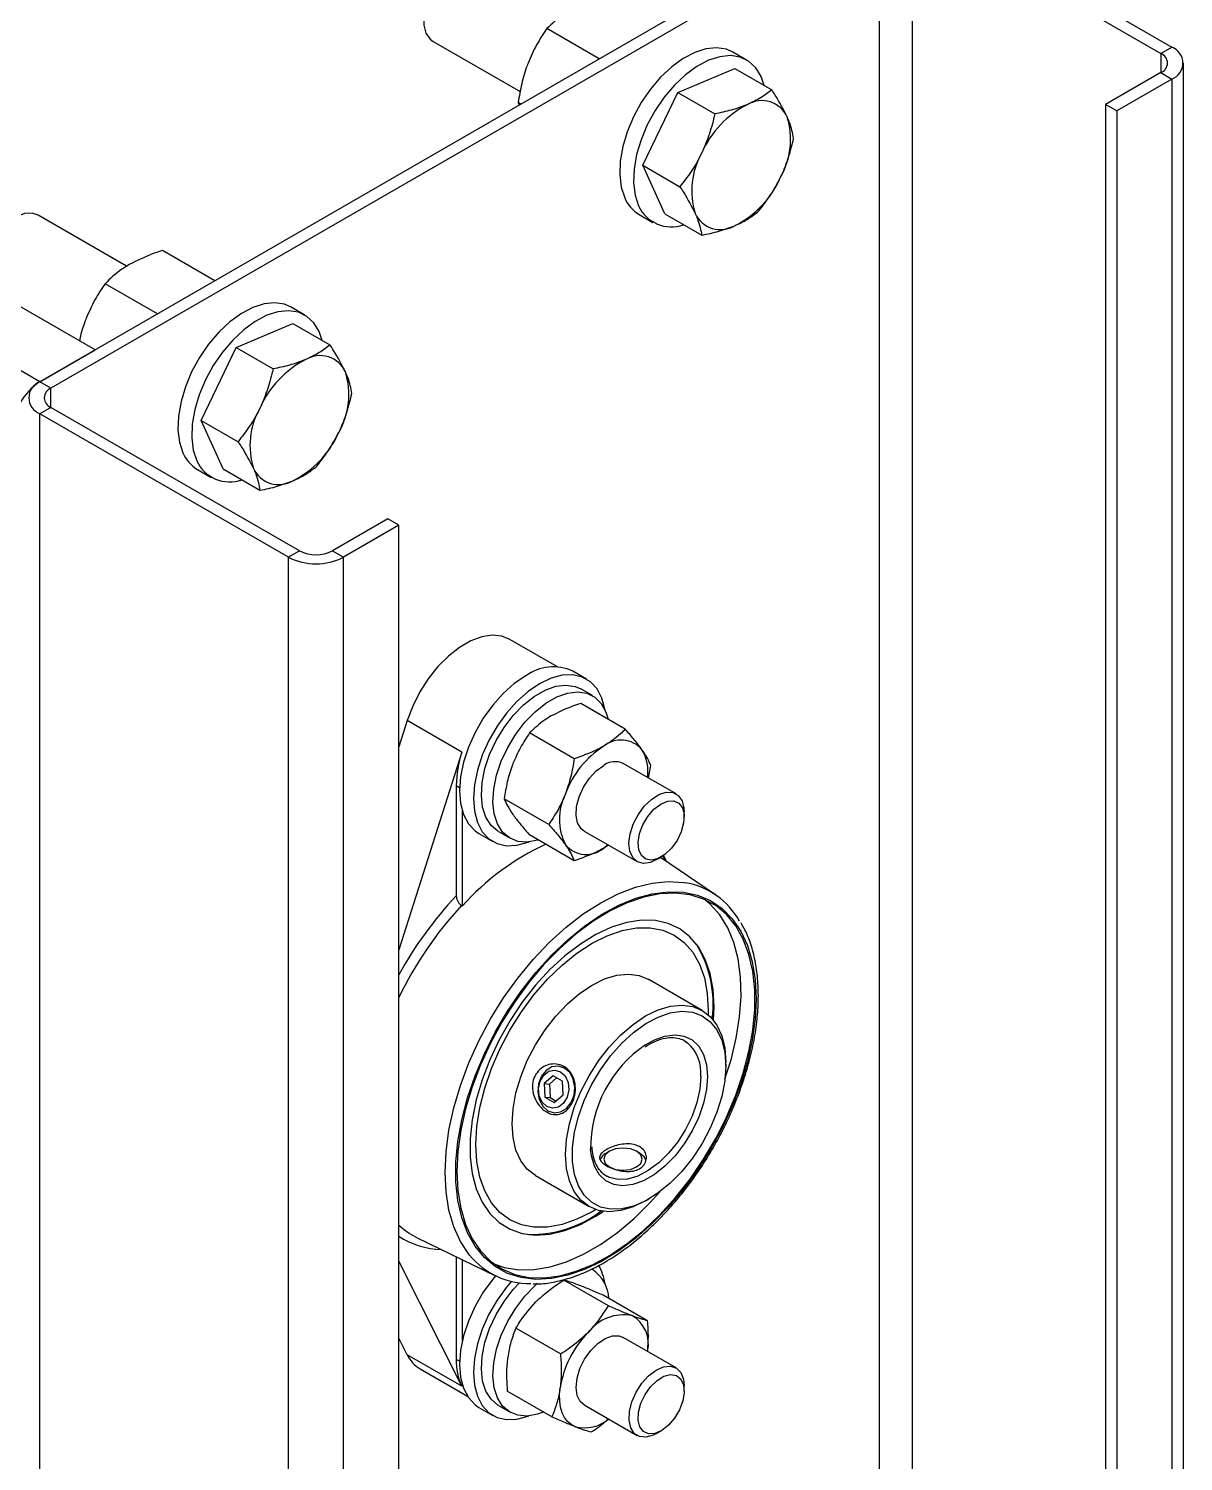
# Model space of a CAD drawing. Header units: millimetres. Extents: x -361 to 14022, y -1822 to 1455.
# Drawn here: x 4013.04 to 4020.43, y 496.58 to 505.76 of the extents above; entities that cross this region are included whole.
import ezdxf

# ---------------------------------------------------------------- set-up
doc = ezdxf.new("R2010")
doc.units = ezdxf.units.MM

msp = doc.modelspace()

# ---------------------------------------------------------------- linework, layer by layer
at = {"color": 7, "linetype": 'Continuous', "lineweight": 25}
for p, q in [((4013.461335, 503.69787), (3960.428327, 534.313174)), ((4013.107782, 503.493768), (3960.074773, 534.109072)), ((4018.411083, 506.555298), (4013.107782, 503.493768)), ((4018.764636, 506.555298), (4020.355626, 505.636839)), ((4018.481793, 506.514478), (4013.178492, 503.452947)), ((4018.481793, 506.514478), (4018.481793, 440.782942)), ((4018.693925, 440.782942), (4018.693925, 506.514478)), ((4018.693925, 506.514478), (4020.284916, 505.596019)), ((4016.689365, 505.561372), (4016.353674, 505.755162)), ((4015.625849, 505.673591), (4016.183154, 505.351866)), ((4020.284916, 505.596019), (4020.355626, 505.636839)), ((4017.63272, 505.554251), (4017.544332, 505.605277)), ((4020.42885, 439.803253), (4020.42885, 505.534788)), ((4017.192444, 505.345765), (4017.556681, 505.500274)), ((4017.556681, 505.500274), (4017.793426, 505.363604)), ((4020.284916, 505.473557), (4019.931362, 505.269455)), ((4020.355626, 505.432737), (4020.002073, 505.228635)), ((4020.284916, 505.473557), (4020.355626, 505.432737)), ((4020.355626, 505.432737), (4020.355626, 439.701202)), ((4016.968508, 504.880113), (4017.192444, 505.345765)), ((4017.192444, 505.345765), (4017.429189, 505.209095)), ((4016.187403, 505.271595), (4016.169962, 505.281664)), ((4016.169962, 505.281664), (4016.177379, 505.265808)), ((4020.002073, 505.228635), (4019.931362, 505.269455)), ((4019.931362, 505.269455), (4019.931362, 439.53792)), ((4020.002073, 505.228635), (4020.002073, 439.4971)), ((4016.968508, 504.880113), (4017.205253, 504.743443)), ((4017.108808, 504.56897), (4016.968508, 504.880113)), ((4013.663134, 504.233811), (4013.097398, 504.560404)), ((4016.944381, 504.566018), (4017.032769, 504.514993)), ((4017.108808, 504.56897), (4017.345553, 504.4323)), ((4014.228361, 504.140664), (4013.89267, 504.334455)), ((4013.860938, 503.928555), (4013.525247, 504.122346)), ((4014.804293, 503.921435), (4014.715905, 503.972461)), ((4014.364017, 503.712949), (4014.728254, 503.867458)), ((4014.728254, 503.867458), (4014.964999, 503.730788)), ((4013.107782, 503.493768), (4013.461335, 503.69787)), ((4014.140081, 503.247297), (4014.364017, 503.712949)), ((4014.364017, 503.712949), (4014.600762, 503.576279)), ((4013.178492, 503.452947), (4013.107782, 503.493768)), ((4013.178492, 503.330486), (4013.107782, 503.289666)), ((4014.769483, 502.412027), (4013.178492, 503.330486)), ((4014.698772, 502.371207), (4013.107782, 503.289666)), ((4013.107782, 437.55813), (4013.107782, 503.289666)), ((4014.140081, 503.247297), (4014.376826, 503.110627)), ((4014.280381, 502.936154), (4014.140081, 503.247297)), ((4014.115954, 502.933202), (4014.204342, 502.882176)), ((4014.280381, 502.936154), (4014.517126, 502.799484)), ((4015.335168, 502.616129), (4014.981615, 502.412027)), ((4015.405879, 502.575309), (4015.335168, 502.616129)), ((4015.405879, 502.575309), (4015.052325, 502.371207)), ((4015.405879, 436.843773), (4015.405879, 502.575309)), ((4014.769483, 502.412027), (4014.698772, 502.371207)), ((4014.981615, 502.412027), (4015.052325, 502.371207)), ((4014.698772, 436.639671), (4014.698772, 502.371207)), ((4015.052325, 436.639671), (4015.052325, 502.371207)), ((4016.420826, 501.669299), (4016.117619, 501.844336)), ((4016.607416, 501.59045), (4016.519027, 501.641475)), ((4016.645415, 501.4848), (4016.571168, 501.527661)), ((4016.855599, 501.269533), (4016.570248, 501.434262)), ((4015.459505, 501.325414), (4015.405879, 501.157146)), ((4015.809523, 501.123353), (4015.459505, 501.325414)), ((4016.529, 501.080991), (4016.243649, 501.245721)), ((4015.809523, 501.123353), (4015.405879, 499.85679)), ((4017.180973, 500.855208), (4016.842552, 501.050574)), ((4017.00391, 500.957424), (4017.018898, 501.037187)), ((4015.773574, 500.90958), (4015.773574, 500.203611)), ((4016.365701, 500.660104), (4016.08035, 500.824834)), ((4015.812465, 500.74718), (4015.812465, 500.136899)), ((4017.23276, 500.706947), (4017.23276, 500.740746)), ((4015.919076, 500.602216), (4016.007464, 500.551191)), ((4016.043711, 500.613979), (4016.117958, 500.571118)), ((4016.529, 500.427759), (4016.243649, 500.592488)), ((4016.592572, 500.61755), (4016.930993, 500.422183)), ((4016.746511, 500.528683), (4016.717562, 500.507446)), ((4016.74871, 500.527413), (4016.717562, 500.507446)), ((4017.056012, 500.434577), (4017.085281, 500.451479)), ((4017.432416, 500.210283), (4017.080992, 500.449002)), ((4017.100467, 500.461154), (4017.119932, 500.422551)), ((4015.812465, 500.136899), (4015.806744, 500.140631)), ((4017.348733, 499.469613), (4017.005786, 499.667592)), ((4017.498915, 499.113183), (4017.498915, 499.137675)), ((4016.393233, 499.051126), (4016.336098, 499.000458)), ((4016.416201, 499.037867), (4016.370544, 498.997378)), ((4016.454471, 499.015775), (4016.393233, 499.051126)), ((4016.458573, 498.929755), (4016.454471, 499.015775)), ((4016.336098, 499.000458), (4016.3402, 498.914439)), ((4016.336098, 499.000458), (4016.370544, 498.997378)), ((4016.370544, 498.997378), (4016.374646, 498.911359)), ((4016.401438, 498.879088), (4016.458573, 498.929755)), ((4016.3402, 498.914439), (4016.401438, 498.879088)), ((4016.3402, 498.914439), (4016.374646, 498.911359)), ((4016.374646, 498.911359), (4016.412916, 498.889267)), ((4016.754361, 498.567314), (4016.735222, 498.556262)), ((4016.947389, 498.556262), (4016.92825, 498.567314)), ((4016.280845, 498.411821), (4016.623792, 498.213842)), ((4016.754658, 498.399551), (4016.736283, 498.408703)), ((4016.986346, 498.249784), (4017.007555, 498.262032)), ((4015.519413, 498.015093), (4015.471653, 498.041608)), ((4015.519413, 498.015093), (4016.024236, 497.770979)), ((4015.809523, 497.062877), (4015.405879, 497.863403)), ((4015.773574, 497.89219), (4015.773574, 497.235146)), ((4015.812465, 497.873384), (4015.812465, 497.352643)), ((4016.747572, 497.577824), (4016.462221, 497.742553)), ((4016.998698, 497.481669), (4016.713348, 497.646398)), ((4015.459505, 497.264938), (4015.405879, 497.371292)), ((4016.441173, 497.270367), (4016.155822, 497.435096)), ((4017.180973, 497.180774), (4016.842552, 497.37614)), ((4015.809523, 497.062877), (4015.459505, 497.264938)), ((4015.542666, 497.173946), (4015.845872, 496.998909)), ((4016.3859, 496.866755), (4016.10055, 497.031484)), ((4017.23276, 497.032514), (4017.23276, 497.066313)), ((4015.919076, 496.927783), (4016.007464, 496.876757)), ((4016.043711, 496.939546), (4016.117958, 496.896684)), ((4016.592572, 496.943116), (4016.930993, 496.74775)), ((4017.056012, 496.760143), (4017.085281, 496.777046))]:
    msp.add_line(p, q, dxfattribs=at)
at = {"color": 8, "linetype": 'Continuous', "lineweight": 25}
for p, q in [((4020.284916, 505.596019), (4020.284916, 505.473557)), ((4013.178492, 503.330486), (4013.178492, 503.452947)), ((4015.773574, 500.90958), (4015.795141, 500.897129)), ((4017.387418, 499.469267), (4017.387055, 499.442224)), ((4015.795141, 497.222696), (4015.773574, 497.235146))]:
    msp.add_line(p, q, dxfattribs=at)
at = {"color": 7, "linetype": 'Continuous', "lineweight": 25, "flags": 128}
for points in [[(4015.925825, 506.19322), (4015.886839, 506.206235), (4015.838395, 506.203588), (4015.786021, 506.183965), (4015.733007, 506.148598), (4015.682684, 506.099709), (4015.638214, 506.040372), (4015.602391, 505.974313), (4015.577467, 505.905684), (4015.565007, 505.838797), (4015.565794, 505.777854), (4015.579779, 505.726685)], [(4015.579779, 505.726685), (4015.606083, 505.688506), (4015.625849, 505.673591)], [(4017.544332, 505.605277), (4017.502936, 505.623336), (4017.440599, 505.6333), (4017.3723, 505.626624), (4017.300114, 505.603511), (4017.226233, 505.564662), (4017.152903, 505.511259), (4017.082351, 505.444924), (4017.016723, 505.367673), (4016.95801, 505.281852), (4016.907998, 505.19007), (4016.868207, 505.095115), (4016.839844, 504.999872), (4016.823772, 504.907236), (4016.82048, 504.82002), (4016.830066, 504.740876), (4016.852241, 504.672207)], [(4017.744084, 505.392088), (4017.72486, 505.448063), (4017.690771, 505.504169), (4017.645804, 505.546009), (4017.591324, 505.57231), (4017.528988, 505.582275), (4017.460689, 505.575598), (4017.388502, 505.552485), (4017.314621, 505.513637), (4017.241291, 505.460234), (4017.17074, 505.393899), (4017.105111, 505.316647), (4017.046399, 505.230827), (4016.996387, 505.139044), (4016.956595, 505.044089), (4016.928232, 504.948847), (4016.91216, 504.85621), (4016.908868, 504.768995), (4016.918455, 504.68985), (4016.940629, 504.621181)], [(4013.097398, 504.560404), (4013.058412, 504.573418), (4013.009968, 504.570772), (4012.957594, 504.551148), (4012.90458, 504.515781), (4012.854257, 504.466893), (4012.809787, 504.407556), (4012.773964, 504.341497), (4012.74904, 504.272868), (4012.73658, 504.20598), (4012.737367, 504.145038), (4012.744622, 504.111619)], [(4014.715905, 503.972461), (4014.674509, 503.99052), (4014.612172, 504.000484), (4014.543873, 503.993808), (4014.471687, 503.970694), (4014.397806, 503.931846), (4014.324476, 503.878443), (4014.253924, 503.812108), (4014.188295, 503.734857), (4014.129583, 503.649036), (4014.079571, 503.557254), (4014.039779, 503.462299), (4014.011417, 503.367056), (4013.995345, 503.274419), (4013.992052, 503.187204), (4014.001639, 503.108059), (4014.023814, 503.039391)], [(4014.915657, 503.759272), (4014.896433, 503.815246), (4014.862344, 503.871353), (4014.817377, 503.913193), (4014.762897, 503.939494), (4014.700561, 503.949458), (4014.632261, 503.942782), (4014.560075, 503.919669), (4014.486194, 503.88082), (4014.412864, 503.827417), (4014.342313, 503.761082), (4014.276684, 503.683831), (4014.217971, 503.59801), (4014.16796, 503.506228), (4014.128168, 503.411273), (4014.099805, 503.31603), (4014.083733, 503.223394), (4014.080441, 503.136178), (4014.090028, 503.057034), (4014.112202, 502.988365)], [(4016.117619, 501.844336), (4016.065616, 501.86505), (4016.003766, 501.871139), (4015.936522, 501.860925), (4015.865974, 501.834727), (4015.794312, 501.793358), (4015.723764, 501.738102), (4015.65652, 501.670678), (4015.59467, 501.593178), (4015.540134, 501.508011), (4015.494608, 501.417823), (4015.459505, 501.325414)], [(4016.219052, 501.61177), (4016.145379, 501.561797), (4016.073945, 501.498456), (4016.00692, 501.423672), (4015.94634, 501.339717), (4015.894046, 501.249142), (4015.851628, 501.154699), (4015.820374, 501.059258), (4015.801233, 500.965719), (4015.794788, 500.876923), (4015.801233, 500.79557), (4015.820374, 500.72413), (4015.851628, 500.664774), (4015.894046, 500.619307), (4015.919076, 500.602216)], [(4016.726035, 501.392294), (4016.725258, 501.397096), (4016.706118, 501.468536), (4016.674863, 501.527892), (4016.632445, 501.573359), (4016.580152, 501.603557), (4016.519572, 501.617569), (4016.452547, 501.614967), (4016.381113, 501.595832), (4016.30744, 501.560745)], [(4016.30744, 501.560745), (4016.233767, 501.510771), (4016.162333, 501.44743), (4016.095308, 501.372646), (4016.034728, 501.288691), (4015.982435, 501.198116), (4015.940016, 501.103673), (4015.908762, 501.008232), (4015.889621, 500.914693), (4015.883176, 500.825898), (4015.889621, 500.744544), (4015.908762, 500.673104), (4015.940016, 500.613749), (4015.982435, 500.568281), (4016.034728, 500.538083), (4016.095308, 500.524072), (4016.162333, 500.526673), (4016.233767, 500.545808), (4016.238382, 500.547563)], [(4016.043711, 500.613979), (4016.040046, 500.616155), (4015.996281, 500.653669), (4015.96341, 500.705787), (4015.942584, 500.770684), (4015.934531, 500.846089), (4015.939533, 500.929362), (4015.957416, 501.017587), (4015.987553, 501.107676), (4016.028889, 501.196475), (4016.079976, 501.280874), (4016.139028, 501.35792), (4016.203975, 501.424914), (4016.272544, 501.479512), (4016.342336, 501.519801), (4016.410905, 501.544372), (4016.475852, 501.552364), (4016.534903, 501.543498), (4016.571168, 501.527661)], [(4016.299357, 500.560329), (4016.29405, 500.5587), (4016.228044, 500.546776), (4016.167417, 500.551698), (4016.114292, 500.573294), (4016.070527, 500.610807), (4016.037657, 500.662925), (4016.01683, 500.727823), (4016.008777, 500.803228), (4016.01378, 500.886501), (4016.031662, 500.974726), (4016.061799, 501.064815), (4016.103135, 501.153613), (4016.154223, 501.238013), (4016.213274, 501.315058), (4016.278221, 501.382053), (4016.346791, 501.43665), (4016.416582, 501.47694), (4016.485151, 501.501511), (4016.550098, 501.509503), (4016.60915, 501.500636), (4016.660238, 501.475222), (4016.701573, 501.434149), (4016.73171, 501.378855), (4016.745472, 501.333107)], [(4016.592572, 500.61755), (4016.573141, 500.632969), (4016.550992, 500.669542), (4016.541197, 500.718318), (4016.544483, 500.775678), (4016.560604, 500.837368), (4016.588367, 500.898812), (4016.625712, 500.955455), (4016.669868, 501.003094), (4016.717562, 501.038197)], [(4017.056012, 500.434577), (4017.016911, 500.417053), (4016.971846, 500.410593), (4016.933021, 500.42105), (4016.903315, 500.447649), (4016.884932, 500.488417), (4016.879235, 500.54033), (4016.886647, 500.599539), (4016.906617, 500.661652), (4016.937665, 500.722062), (4016.977489, 500.776289), (4017.023134, 500.820312), (4017.071215, 500.850865), (4017.118167, 500.865682), (4017.160506, 500.863665), (4017.195094, 500.844962), (4017.219365, 500.810962), (4017.219365, 500.810962)], [(4017.221583, 500.765535), (4017.232128, 500.722332), (4017.229623, 500.670195), (4017.214291, 500.613758), (4017.187493, 500.558036), (4017.151611, 500.507978), (4017.109834, 500.468034), (4017.065872, 500.441752), (4017.023634, 500.431468), (4016.98687, 500.438095), (4016.958849, 500.461045), (4016.94206, 500.498278), (4016.937994, 500.546487), (4016.947014, 500.601387), (4016.968317, 500.6581), (4017.000011, 500.711588), (4017.039279, 500.757097), (4017.082632, 500.790584), (4017.126219, 500.809073), (4017.166166, 500.810922), (4017.198925, 500.795967), (4017.221583, 500.765535)], [(4017.219365, 500.810962), (4017.231518, 500.764186), (4017.23276, 500.740746)], [(4017.693455, 499.543888), (4017.687186, 499.413671), (4017.668461, 499.277913), (4017.637524, 499.138385), (4017.594778, 498.996905), (4017.540781, 498.855318), (4017.476236, 498.71547), (4017.401985, 498.579183), (4017.318995, 498.448234), (4017.22835, 498.324332), (4017.13123, 498.20909), (4017.028902, 498.104011), (4016.922699, 498.010465), (4016.814006, 497.929672), (4016.70424, 497.862684), (4016.594832, 497.810376), (4016.487209, 497.773429), (4016.382773, 497.752324), (4016.282886, 497.747337), (4016.18885, 497.758533), (4016.101891, 497.785766), (4016.023142, 497.82868), (4015.953631, 497.886717), (4015.894263, 497.95912), (4015.845812, 498.044945), (4015.80891, 498.143073), (4015.784039, 498.252224), (4015.771521, 498.370977), (4015.771521, 498.497782), (4015.784039, 498.630986), (4015.80891, 498.768854), (4015.845812, 498.909588), (4015.894263, 499.051353), (4015.953631, 499.1923), (4016.023142, 499.330593), (4016.101891, 499.464429), (4016.18885, 499.592063), (4016.282886, 499.711831), (4016.382773, 499.822171), (4016.487209, 499.921646), (4016.594832, 500.008958), (4016.70424, 500.082969), (4016.814006, 500.142714), (4016.922699, 500.187415), (4017.028902, 500.216488), (4017.13123, 500.229555), (4017.22835, 500.226446), (4017.318995, 500.2072), (4017.401985, 500.172069), (4017.476236, 500.121511), (4017.540781, 500.056184), (4017.594778, 499.976941), (4017.637524, 499.884815), (4017.668461, 499.781006), (4017.687186, 499.666868), (4017.693455, 499.543888)], [(4015.77711, 498.437606), (4015.783332, 498.315541), (4015.801918, 498.202253), (4015.832625, 498.099216), (4015.875053, 498.007775), (4015.928648, 497.929122), (4015.992713, 497.864282), (4016.066411, 497.8141), (4016.148783, 497.77923), (4016.238754, 497.760128), (4016.335151, 497.757041), (4016.436718, 497.770011), (4016.542131, 497.798868), (4016.650015, 497.843236), (4016.758963, 497.902537), (4016.867557, 497.975997), (4016.974379, 498.062659), (4017.078038, 498.161394), (4017.177182, 498.270913), (4017.270518, 498.389789), (4017.35683, 498.516473), (4017.434993, 498.649313), (4017.503987, 498.786577), (4017.562913, 498.926476), (4017.611003, 499.067185), (4017.64763, 499.206872), (4017.672317, 499.343714), (4017.684741, 499.475927), (4017.684741, 499.601788), (4017.672317, 499.719657), (4017.64763, 499.827996), (4017.611003, 499.925394), (4017.562913, 500.01058), (4017.503987, 500.082444), (4017.434993, 500.140049), (4017.35683, 500.182644), (4017.270518, 500.209674), (4017.177182, 500.220787), (4017.078038, 500.215837), (4016.974379, 500.19489), (4016.867557, 500.158217), (4016.758963, 500.106298), (4016.650015, 500.039809), (4016.542131, 499.959617), (4016.436718, 499.866768), (4016.335151, 499.762471), (4016.238754, 499.648086), (4016.148783, 499.525106), (4016.066411, 499.395132), (4015.992713, 499.259859), (4015.928648, 499.121051), (4015.875053, 498.980518), (4015.832625, 498.840091), (4015.801918, 498.701601), (4015.783332, 498.566854), (4015.77711, 498.437606)], [(4017.494063, 499.030832), (4017.532868, 499.1533), (4017.566548, 499.292445), (4017.588193, 499.428295), (4017.59752, 499.559079), (4017.594408, 499.683092), (4017.578897, 499.798718), (4017.551189, 499.904449), (4017.511645, 499.998907), (4017.460781, 500.08086), (4017.399261, 500.14924), (4017.361007, 500.180852)], [(4017.421252, 499.406113), (4017.424541, 499.490698), (4017.418127, 499.602357), (4017.398991, 499.704778), (4017.367446, 499.796278), (4017.324012, 499.875355), (4017.2694, 499.940711), (4017.204508, 499.991272), (4017.130401, 500.026209), (4017.048297, 500.044947), (4016.959542, 500.047179), (4016.865596, 500.032869), (4016.767999, 500.002251), (4016.668355, 499.955828), (4016.5683, 499.894362), (4016.469477, 499.818863), (4016.373508, 499.73057), (4016.281969, 499.630933), (4016.196364, 499.521589), (4016.118097, 499.404331), (4016.048455, 499.281087), (4015.98858, 499.153879), (4015.939456, 499.024797), (4015.90189, 498.895959), (4015.876497, 498.769481), (4015.863696, 498.647441), (4015.863696, 498.531842), (4015.876497, 498.424582), (4015.90189, 498.327422), (4015.939456, 498.241958), (4015.98858, 498.169593), (4016.048455, 498.111515), (4016.118097, 498.068678), (4016.196364, 498.041785), (4016.281969, 498.031278), (4016.373508, 498.037329), (4016.469477, 498.05984), (4016.5683, 498.09844), (4016.668355, 498.152495), (4016.715047, 498.182797)], [(4016.280845, 498.411821), (4016.280816, 498.411838), (4016.228571, 498.452315), (4016.186539, 498.507256), (4016.155754, 498.575308), (4016.136975, 498.654794), (4016.130663, 498.743759), (4016.136975, 498.84001), (4016.155754, 498.941179), (4016.186539, 499.044774), (4016.228571, 499.148244), (4016.280816, 499.249041), (4016.341986, 499.344684), (4016.410576, 499.432818), (4016.484897, 499.511271), (4016.563119, 499.578114), (4016.643316, 499.631699), (4016.723512, 499.670707), (4016.801734, 499.694177), (4016.876055, 499.701533), (4016.944645, 499.692592), (4017.005786, 499.667592)], [(4016.986346, 498.249784), (4016.986262, 498.249735), (4016.906066, 498.210727), (4016.827844, 498.187257), (4016.753523, 498.179901), (4016.684933, 498.188842), (4016.623762, 498.213859), (4016.571518, 498.254336), (4016.529486, 498.309277), (4016.498701, 498.377329), (4016.479922, 498.456815), (4016.47361, 498.54578), (4016.479922, 498.642031), (4016.498701, 498.7432), (4016.529486, 498.846795), (4016.571518, 498.950265), (4016.623762, 499.051062), (4016.684933, 499.146705), (4016.753523, 499.234839), (4016.827844, 499.313293), (4016.906066, 499.380135), (4016.986262, 499.43372), (4017.066459, 499.472728), (4017.144681, 499.496198), (4017.219002, 499.503554), (4017.287592, 499.494613), (4017.348762, 499.469596), (4017.401007, 499.429119), (4017.443039, 499.374178), (4017.473824, 499.306126), (4017.492603, 499.22664), (4017.498915, 499.137675), (4017.498915, 499.137675)], [(4017.498915, 499.113183), (4017.492551, 499.018477), (4017.473624, 498.918875), (4017.442623, 498.816958), (4017.400353, 498.715366), (4017.347908, 498.616729), (4017.286645, 498.523602), (4017.218152, 498.438398), (4017.144203, 498.363322), (4017.066712, 498.30032), (4016.987687, 498.251022), (4016.909175, 498.216707), (4016.833209, 498.198262), (4016.761756, 498.196165), (4016.696667, 498.21047), (4016.639628, 498.240808), (4016.592116, 498.286392), (4016.555362, 498.346042), (4016.530317, 498.418213), (4016.51763, 498.501035), (4016.51763, 498.592364), (4016.530317, 498.689834), (4016.555362, 498.790921), (4016.592116, 498.893007), (4016.639628, 498.993447), (4016.696667, 499.089641), (4016.761756, 499.179096), (4016.833209, 499.259497), (4016.909175, 499.328761), (4016.987687, 499.385094), (4017.066712, 499.427036), (4017.144203, 499.453502), (4017.218152, 499.463807), (4017.286645, 499.457682), (4017.347908, 499.435288), (4017.400353, 499.397204), (4017.442623, 499.344415), (4017.473624, 499.278291), (4017.492551, 499.200542), (4017.498915, 499.113183)], [(4017.236242, 499.274752), (4017.242141, 499.271182), (4017.257057, 499.260544)], [(4016.360875, 498.826938), (4016.40035, 498.814239), (4016.44146, 498.819559), (4016.479247, 498.842254), (4016.509153, 498.879589), (4016.527572, 498.92706), (4016.53228, 498.978941), (4016.522711, 499.028975), (4016.500019, 499.071127), (4016.466941, 499.100312), (4016.427466, 499.113011), (4016.386356, 499.107692), (4016.348568, 499.084996), (4016.318662, 499.047661), (4016.300244, 499.00019), (4016.295535, 498.948309), (4016.305104, 498.898275), (4016.327796, 498.856123), (4016.360875, 498.826938)], [(4016.4408, 499.077133), (4016.470759, 499.049401), (4016.489539, 499.008836), (4016.494282, 498.961614), (4016.484265, 498.914923), (4016.461015, 498.875873), (4016.42807, 498.850407), (4016.390446, 498.842404), (4016.353871, 498.853081), (4016.323912, 498.880812), (4016.305132, 498.921377), (4016.300389, 498.9686), (4016.310406, 499.015291), (4016.333656, 499.054341), (4016.366601, 499.079807), (4016.404225, 499.08781), (4016.4408, 499.077133)], [(4016.754376, 498.466955), (4016.794259, 498.451571), (4016.841306, 498.446169), (4016.888352, 498.451571), (4016.928235, 498.466955), (4016.954885, 498.48998), (4016.964243, 498.517139), (4016.954885, 498.544298), (4016.928235, 498.567323), (4016.888352, 498.582707), (4016.841306, 498.588109), (4016.794259, 498.582707), (4016.754376, 498.567323), (4016.727726, 498.544298), (4016.718368, 498.517139), (4016.727726, 498.48998), (4016.754376, 498.466955)], [(4016.989505, 498.508417), (4016.977252, 498.531637), (4016.947372, 498.556272)], [(4016.014013, 497.847536), (4016.082219, 497.823989), (4016.17391, 497.808875), (4016.271721, 497.809807), (4016.374375, 497.826773), (4016.480536, 497.859551), (4016.588819, 497.907714), (4016.697812, 497.970634), (4016.806095, 498.047492), (4016.912256, 498.137284), (4017.014911, 498.238841), (4017.076443, 498.307416)], [(4016.024726, 497.770743), (4016.00692, 497.749238), (4015.94634, 497.665283), (4015.894046, 497.574708), (4015.851628, 497.480265), (4015.820374, 497.384824), (4015.801233, 497.291285), (4015.794787, 497.20249), (4015.801233, 497.121136), (4015.820374, 497.049696), (4015.851628, 496.990341), (4015.894046, 496.944873), (4015.919076, 496.927783)], [(4016.126504, 497.735072), (4016.095308, 497.698212), (4016.034728, 497.614257), (4015.982435, 497.523683), (4015.940016, 497.42924), (4015.908762, 497.333799), (4015.889621, 497.24026), (4015.883176, 497.151464), (4015.889621, 497.070111), (4015.908762, 496.998671), (4015.940016, 496.939315), (4015.982435, 496.893848), (4016.034728, 496.86365), (4016.095308, 496.849638), (4016.162333, 496.85224), (4016.233767, 496.871375), (4016.238382, 496.873129)], [(4016.043711, 496.939546), (4016.040046, 496.941722), (4015.996281, 496.979235), (4015.96341, 497.031353), (4015.942584, 497.09625), (4015.934531, 497.171656), (4015.939533, 497.254928), (4015.957416, 497.343154), (4015.987553, 497.433242), (4016.028889, 497.522041), (4016.079976, 497.60644), (4016.139028, 497.683486), (4016.178164, 497.725785)], [(4016.331916, 496.89792), (4016.29405, 496.884266), (4016.228044, 496.872342), (4016.167417, 496.877264), (4016.114292, 496.89886), (4016.070527, 496.936374), (4016.037657, 496.988492), (4016.01683, 497.053389), (4016.008777, 497.128794), (4016.01378, 497.212067), (4016.031662, 497.300292), (4016.061799, 497.390381), (4016.103135, 497.47918), (4016.154223, 497.563579), (4016.213274, 497.640625), (4016.278221, 497.707619), (4016.294885, 497.722316)], [(4016.592572, 496.943116), (4016.56764, 496.964918), (4016.547928, 497.004258), (4016.540798, 497.055122), (4016.546777, 497.113736), (4016.565423, 497.175754), (4016.595352, 497.236575), (4016.634345, 497.29169), (4016.67951, 497.337011), (4016.727497, 497.369176), (4016.774747, 497.3858), (4016.817755, 497.385649), (4016.842552, 497.37614)], [(4017.056012, 496.760143), (4017.034995, 496.749454), (4016.988417, 496.736621), (4016.94685, 496.74067), (4016.913377, 496.761302), (4016.89048, 496.796986), (4016.879858, 496.845077), (4016.882298, 496.902007), (4016.89762, 496.963554), (4016.924687, 497.025154), (4016.961491, 497.082238), (4017.005303, 497.130571), (4017.052875, 497.166571), (4017.100676, 497.187566), (4017.145163, 497.192), (4017.183036, 497.179543), (4017.211486, 497.15112), (4017.228403, 497.108839), (4017.23276, 497.066313)], [(4017.23257, 497.02377), (4017.223822, 496.968962), (4017.202761, 496.912235), (4017.17126, 496.858629), (4017.132117, 496.812907), (4017.08881, 496.779132), (4017.045188, 496.760305), (4017.005126, 496.758099), (4016.972184, 496.77271), (4016.949289, 496.802839), (4016.938476, 496.84581), (4016.940704, 496.897804), (4016.955777, 496.954202), (4016.982355, 497.009992), (4017.018076, 497.060217), (4017.059766, 497.100414), (4017.103722, 497.127012), (4017.146037, 497.137647), (4017.182951, 497.131375), (4017.211185, 497.108752), (4017.228229, 497.071789), (4017.23257, 497.02377)], [(4016.536726, 496.804094), (4016.509886, 496.818005), (4016.486599, 496.837761), (4016.467265, 496.863024), (4016.452213, 496.893363), (4016.441701, 496.928257), (4016.435909, 496.96711), (4016.434936, 497.009257), (4016.438799, 497.053977)]]:
    msp.add_lwpolyline(points, dxfattribs=at)
at = {"color": 8, "linetype": 'Continuous', "lineweight": 25, "flags": 128}
for points in [[(4017.093786, 500.456674), (4017.101733, 500.44543), (4017.11441, 500.426302)], [(4015.859238, 497.902524), (4015.8546, 497.90829), (4015.800534, 497.990043), (4015.757761, 498.084595), (4015.726818, 498.190758), (4015.708096, 498.307195), (4015.701829, 498.432444), (4015.708096, 498.564928), (4015.726818, 498.702982), (4015.757761, 498.84487), (4015.800534, 498.988807), (4015.8546, 499.132983), (4015.919278, 499.275586), (4015.993757, 499.414821), (4016.077098, 499.548938), (4016.168255, 499.67625), (4016.26608, 499.795157), (4016.369343, 499.904162), (4016.476746, 500.001896), (4016.586938, 500.087128), (4016.698534, 500.158788), (4016.81013, 500.215974), (4016.920322, 500.257966), (4017.027725, 500.284238), (4017.130988, 500.294458), (4017.228813, 500.288498), (4017.238537, 500.286965)], [(4016.666674, 498.194353), (4016.643316, 498.180445), (4016.546191, 498.131727), (4016.450728, 498.098545), (4016.35856, 498.081467), (4016.271265, 498.080784), (4016.190335, 498.096509), (4016.117156, 498.128372), (4016.05298, 498.175828), (4015.998904, 498.238065), (4015.955855, 498.314019), (4015.924568, 498.402389), (4015.90558, 498.501664), (4015.899214, 498.610146), (4015.90558, 498.725977), (4015.924568, 498.847176), (4015.955855, 498.971669), (4015.998904, 499.097327), (4016.05298, 499.221998), (4016.117156, 499.343551), (4016.190335, 499.459904), (4016.271265, 499.569068), (4016.35856, 499.669175), (4016.450728, 499.758511), (4016.546191, 499.835548), (4016.643316, 499.898968), (4016.74044, 499.947686), (4016.835903, 499.980868), (4016.928071, 499.997946), (4017.015367, 499.998629), (4017.096296, 499.982905), (4017.169475, 499.951041), (4017.233651, 499.903585), (4017.287727, 499.841348), (4017.330776, 499.765394), (4017.362063, 499.677024), (4017.381052, 499.577749), (4017.387418, 499.469267), (4017.387418, 499.469267)], [(4016.986122, 499.249218), (4017.042055, 499.280364), (4017.110035, 499.304934), (4017.174523, 499.313313), (4017.233323, 499.305216), (4017.284431, 499.280918), (4017.326109, 499.241247), (4017.356935, 499.187553), (4017.375861, 499.121666), (4017.382242, 499.04583)], [(4017.382242, 499.04583), (4017.375861, 498.962625), (4017.356935, 498.874887), (4017.326109, 498.785602), (4017.284431, 498.697812), (4017.233323, 498.614505), (4017.174523, 498.538519), (4017.110035, 498.472442), (4017.042055, 498.418523), (4016.972897, 498.378599), (4016.904916, 498.354029), (4016.840428, 498.34565), (4016.781628, 498.353747), (4016.73052, 498.378045), (4016.688843, 498.417716), (4016.658016, 498.471409), (4016.63909, 498.537296), (4016.633821, 498.580461)], [(4017.339816, 499.04583), (4017.333427, 498.964875), (4017.31449, 498.879471), (4017.28369, 498.792701), (4017.242141, 498.707704), (4017.191344, 498.627551), (4017.133134, 498.555139), (4017.069616, 498.493085), (4017.003085, 498.443631), (4016.935947, 498.408566), (4016.870626, 498.389156), (4016.809486, 498.386104), (4016.754734, 498.399519), (4016.754658, 498.399551)], [(4015.471653, 498.041608), (4015.442254, 498.061719), (4015.405879, 498.091376)]]:
    msp.add_lwpolyline(points, dxfattribs=at)
at = {"color": 7, "linetype": 'Continuous', "lineweight": 25}
for centre, radius, start, end in [((4020.316894, 505.534788), 0.109154, 290.7834208, 69.2165792), ((4020.261677, 505.534788), 0.065492, 290.7834208, 69.2165792), ((4017.926214, 504.703735), 0.634559, 116.8381851, 156.1946745), ((4017.730248, 505.116069), 0.178525, 25.0386888, 120.467355), ((4017.425571, 505.045395), 0.488811, 330.3025872, 17.4069253), ((4017.770249, 504.717696), 0.488811, 150.3025872, 197.4069253), ((4017.269606, 505.059356), 0.634559, 296.8381851, 336.1946745), ((4017.057962, 504.757641), 0.222756, 202.5527925, 239.3434217), ((4017.150889, 504.717266), 0.231174, 204.5594285, 289.7192619), ((4017.465571, 504.647022), 0.178525, 205.0386888, 300.467355), ((4015.097787, 503.070919), 0.634559, 116.8381851, 156.1946745), ((4014.901821, 503.483252), 0.178525, 25.0386888, 120.467355), ((4014.597144, 503.412579), 0.488811, 330.3025872, 17.4069253), ((4013.314809, 503.170116), 0.384201, 122.6054783, 177.3945215), ((4013.146513, 503.391717), 0.109154, 110.7834208, 249.2165792), ((4013.201731, 503.391717), 0.065492, 110.7834208, 249.2165792), ((4014.941822, 503.08488), 0.488811, 150.3025872, 197.4069253), ((4014.441179, 503.42654), 0.634559, 296.8381851, 336.1946745), ((4014.229535, 503.124825), 0.222756, 202.5527925, 239.3434217), ((4014.322462, 503.084449), 0.231174, 204.5594285, 289.7192619), ((4014.637144, 503.014206), 0.178525, 205.0386888, 300.467355), ((4014.875549, 502.616734), 0.230553, 242.6096722, 297.3903278), ((4014.875549, 502.712384), 0.384255, 242.6096722, 297.3903278), ((4016.394761, 501.366875), 0.301409, 65.6515204, 125.658938), ((4016.485665, 500.899744), 0.712158, 161.7002328, 179.2086331), ((4017.048659, 500.643711), 0.613906, 122.6379706, 159.7728862), ((4016.828837, 501.024475), 0.175879, 40.5327959, 129.2481681), ((4016.727221, 500.998205), 0.274083, 352.0796687, 30.855637), ((4016.790658, 500.937328), 0.12457, 65.381028, 125.9294305), ((4016.79925, 500.692656), 0.365187, 153.4364295, 206.5635705), ((4017.021675, 499.064931), 1.615953, 114.69541, 138.442918), ((4016.606287, 500.643648), 0.175879, 220.5327959, 309.2481681), ((4017.155952, 499.798732), 0.495168, 29.256676, 80.3993123), ((4016.692907, 499.513046), 0.725809, 352.38918, 31.6167576), ((4017.430154, 498.588127), 0.79637, 123.8879505, 180.5515468), ((4016.772469, 498.480799), 0.084154, 116.2696184, 159.5015992), ((4016.250199, 498.784716), 0.750287, 269.053377, 306.9514196), ((4016.241726, 498.214687), 0.493703, 219.2191053, 271.0370858), ((4016.385313, 497.668224), 0.344318, 8.2885667, 29.6829352), ((4016.505737, 497.607648), 0.246179, 3.9169618, 55.4322235), ((4016.844771, 497.23607), 0.284198, 79.1234704, 142.3899125), ((4016.794346, 497.333099), 0.2097, 347.0217279, 60.2516744), ((4017.081964, 496.950601), 0.65142, 135.2125728, 170.8688746), ((4015.648474, 497.354147), 0.208968, 205.2710534, 239.5799876), ((4016.157175, 497.225309), 0.383727, 178.5310213, 205.0431202), ((4016.596024, 497.031016), 0.234542, 255.3554008, 310.616731)]:
    msp.add_arc(centre, radius, start, end, dxfattribs=at)
at = {"color": 8, "linetype": 'Continuous', "lineweight": 25}
for centre, radius, start, end in [((4017.591334, 498.497098), 2.493278, 136.8079893, 151.2276213), ((4017.601183, 498.487381), 2.439928, 137.3450293, 154.1240876), ((4017.07728, 499.067945), 0.263466, 355.1848353, 46.9721326), ((4015.693694, 498.468451), 0.53034, 237.1324945, 268.3193747)]:
    msp.add_arc(centre, radius, start, end, dxfattribs=at)
at = {"color": 7, "linetype": 'Continuous', "lineweight": 25}
for points, knots in [([(4016.508965, 505.877623), (4016.492683, 505.867736), (4016.43207, 505.830932), (4016.38679, 505.787169), (4016.353674, 505.755162)], [0, 0, 0, 0, 0.268633605, 1, 1, 1, 1]), ([(4016.353674, 505.755162), (4016.330813, 505.721298), (4016.284671, 505.652951), (4016.250592, 505.574434), (4016.233398, 505.53482)], [0, 0, 0, 0, 0.49545796, 1, 1, 1, 1]), ([(4016.233398, 505.53482), (4016.231254, 505.529188), (4016.215023, 505.486543), (4016.190142, 505.402834), (4016.17673, 505.3223), (4016.169962, 505.281664)], [0, 0, 0, 0, 0.07009003, 0.53078443, 1, 1, 1, 1]), ([(4017.793426, 505.363604), (4017.771792, 505.346472), (4017.728129, 505.311894), (4017.669373, 505.284011), (4017.639728, 505.269943)], [0, 0, 0, 0, 0.49545796, 1, 1, 1, 1]), ([(4017.891996, 505.191626), (4017.869202, 505.236092), (4017.840838, 505.291422), (4017.801207, 505.351757), (4017.793426, 505.363604)], [0, 0, 0, 0, 0.8036473, 1, 1, 1, 1]), ([(4017.639728, 505.269943), (4017.635377, 505.268131), (4017.602429, 505.254412), (4017.534586, 505.231849), (4017.464535, 505.216726), (4017.429189, 505.209095)], [0, 0, 0, 0, 0.07009003, 0.53078443, 1, 1, 1, 1]), ([(4017.429189, 505.209095), (4017.418948, 505.166697), (4017.398279, 505.081125), (4017.363293, 505.000527), (4017.345641, 504.959862)], [0, 0, 0, 0, 0.49545796, 1, 1, 1, 1]), ([(4017.933726, 505.052461), (4017.927447, 505.085684), (4017.919392, 505.128298), (4017.896943, 505.180191), (4017.891996, 505.191626)], [0, 0, 0, 0, 0.77963608, 1, 1, 1, 1]), ([(4017.850178, 504.803229), (4017.852798, 504.808767), (4017.87264, 504.850708), (4017.904328, 504.933089), (4017.923867, 505.012428), (4017.933726, 505.052461)], [0, 0, 0, 0, 0.07009003, 0.53078443, 1, 1, 1, 1]), ([(4017.345641, 504.959862), (4017.342953, 504.954363), (4017.322598, 504.912719), (4017.278496, 504.837504), (4017.229816, 504.774988), (4017.205253, 504.743443)], [0, 0, 0, 0, 0.07009003, 0.53078443, 1, 1, 1, 1]), ([(4017.70979, 504.586809), (4017.735917, 504.620036), (4017.788652, 504.687097), (4017.829546, 504.764284), (4017.850178, 504.803229)], [0, 0, 0, 0, 0.49545796, 1, 1, 1, 1]), ([(4017.205253, 504.743443), (4017.213034, 504.731596), (4017.252665, 504.671261), (4017.281029, 504.615931), (4017.303823, 504.571465)], [0, 0, 0, 0, 0.1963527, 1, 1, 1, 1]), ([(4017.303823, 504.571465), (4017.30877, 504.56003), (4017.331219, 504.508137), (4017.339274, 504.465523), (4017.345553, 504.4323)], [0, 0, 0, 0, 0.22036392, 1, 1, 1, 1]), ([(4017.556092, 504.493148), (4017.560375, 504.494999), (4017.592808, 504.509014), (4017.648238, 504.538744), (4017.689148, 504.57069), (4017.70979, 504.586809)], [0, 0, 0, 0, 0.07009003, 0.53078443, 1, 1, 1, 1]), ([(4017.345553, 504.4323), (4017.383073, 504.440261), (4017.458802, 504.456329), (4017.523466, 504.480801), (4017.556092, 504.493148)], [0, 0, 0, 0, 0.49545796, 1, 1, 1, 1]), ([(4013.89267, 504.334455), (4013.872957, 504.328028), (4013.796416, 504.303075), (4013.729913, 504.269634), (4013.680538, 504.244807)], [0, 0, 0, 0, 0.25755135, 1, 1, 1, 1]), ([(4013.680538, 504.244807), (4013.664256, 504.23492), (4013.603643, 504.198116), (4013.558363, 504.154352), (4013.525247, 504.122346)], [0, 0, 0, 0, 0.268633605, 1, 1, 1, 1]), ([(4013.525247, 504.122346), (4013.502386, 504.088482), (4013.456244, 504.020134), (4013.422165, 503.941618), (4013.404971, 503.902003)], [0, 0, 0, 0, 0.49545796, 1, 1, 1, 1]), ([(4013.404971, 503.902003), (4013.402835, 503.89637), (4013.386664, 503.853708), (4013.370612, 503.804942), (4013.36246, 503.760339), (4013.361569, 503.755463)], [0, 0, 0, 0, 0.11933814, 0.90373516, 1, 1, 1, 1]), ([(4014.964999, 503.730788), (4014.943365, 503.713656), (4014.899702, 503.679077), (4014.840946, 503.651195), (4014.811301, 503.637127)], [0, 0, 0, 0, 0.49545796, 1, 1, 1, 1]), ([(4015.063569, 503.55881), (4015.040774, 503.603276), (4015.01241, 503.658606), (4014.97278, 503.718941), (4014.964999, 503.730788)], [0, 0, 0, 0, 0.8036473, 1, 1, 1, 1]), ([(4014.811301, 503.637127), (4014.80695, 503.635315), (4014.774002, 503.621596), (4014.706159, 503.599033), (4014.636108, 503.58391), (4014.600762, 503.576279)], [0, 0, 0, 0, 0.07009003, 0.53078443, 1, 1, 1, 1]), ([(4014.600762, 503.576279), (4014.590521, 503.533881), (4014.569852, 503.448309), (4014.534866, 503.367711), (4014.517214, 503.327046)], [0, 0, 0, 0, 0.49545796, 1, 1, 1, 1]), ([(4015.105299, 503.419645), (4015.099019, 503.452868), (4015.090965, 503.495481), (4015.068516, 503.547374), (4015.063569, 503.55881)], [0, 0, 0, 0, 0.77963608, 1, 1, 1, 1]), ([(4015.021751, 503.170412), (4015.024371, 503.175951), (4015.044213, 503.217892), (4015.0759, 503.300273), (4015.09544, 503.379612), (4015.105299, 503.419645)], [0, 0, 0, 0, 0.07009003, 0.53078443, 1, 1, 1, 1]), ([(4014.517214, 503.327046), (4014.514526, 503.321547), (4014.494171, 503.279903), (4014.450069, 503.204688), (4014.401389, 503.142171), (4014.376826, 503.110627)], [0, 0, 0, 0, 0.07009003, 0.53078443, 1, 1, 1, 1]), ([(4014.881363, 502.953993), (4014.90749, 502.987219), (4014.960224, 503.054281), (4015.001118, 503.131468), (4015.021751, 503.170412)], [0, 0, 0, 0, 0.49545796, 1, 1, 1, 1]), ([(4014.376826, 503.110627), (4014.384607, 503.09878), (4014.424238, 503.038445), (4014.452602, 502.983115), (4014.475396, 502.938649)], [0, 0, 0, 0, 0.1963527, 1, 1, 1, 1]), ([(4014.475396, 502.938649), (4014.480343, 502.927213), (4014.502792, 502.87532), (4014.510847, 502.832707), (4014.517126, 502.799484)], [0, 0, 0, 0, 0.22036392, 1, 1, 1, 1]), ([(4014.727665, 502.860332), (4014.731948, 502.862183), (4014.764381, 502.876198), (4014.819811, 502.905928), (4014.86072, 502.937874), (4014.881363, 502.953993)], [0, 0, 0, 0, 0.07009003, 0.53078443, 1, 1, 1, 1]), ([(4014.517126, 502.799484), (4014.554646, 502.807445), (4014.630375, 502.823512), (4014.695039, 502.847985), (4014.727665, 502.860332)], [0, 0, 0, 0, 0.49545796, 1, 1, 1, 1]), ([(4016.570248, 501.434262), (4016.552725, 501.428549), (4016.484689, 501.406369), (4016.425575, 501.376644), (4016.381686, 501.354575)], [0, 0, 0, 0, 0.25755135, 1, 1, 1, 1]), ([(4016.381686, 501.354575), (4016.367213, 501.345787), (4016.313334, 501.313072), (4016.273086, 501.274171), (4016.243649, 501.245721)], [0, 0, 0, 0, 0.26863361, 1, 1, 1, 1]), ([(4016.243649, 501.245721), (4016.223328, 501.21562), (4016.182313, 501.154866), (4016.152021, 501.085074), (4016.136737, 501.049861)], [0, 0, 0, 0, 0.49545796, 1, 1, 1, 1]), ([(4016.855599, 501.269533), (4016.845703, 501.259417), (4016.807281, 501.22014), (4016.755791, 501.186015), (4016.717562, 501.160678)], [0, 0, 0, 0, 0.25755135, 1, 1, 1, 1]), ([(4016.962511, 501.138776), (4016.960545, 501.141547), (4016.945661, 501.162532), (4016.91251, 501.205035), (4016.874685, 501.247902), (4016.855599, 501.269533)], [0, 0, 0, 0, 0.07008577, 0.53078223, 1, 1, 1, 1]), ([(4016.717562, 501.160678), (4016.702338, 501.152323), (4016.645668, 501.12122), (4016.578283, 501.097985), (4016.529, 501.080991)], [0, 0, 0, 0, 0.26863361, 1, 1, 1, 1]), ([(4017.018898, 501.037187), (4017.012699, 501.051978), (4017.000186, 501.081831), (4016.975145, 501.11968), (4016.962511, 501.138776)], [0, 0, 0, 0, 0.49545796, 1, 1, 1, 1]), ([(4016.136737, 501.049861), (4016.134832, 501.044856), (4016.120404, 501.006949), (4016.098288, 500.932541), (4016.086366, 500.860955), (4016.08035, 500.824834)], [0, 0, 0, 0, 0.07008577, 0.53078223, 1, 1, 1, 1]), ([(4016.529, 501.080991), (4016.522801, 501.042738), (4016.510288, 500.965531), (4016.485247, 500.892707), (4016.472613, 500.855964)], [0, 0, 0, 0, 0.49545796, 1, 1, 1, 1]), ([(4016.472613, 500.855964), (4016.470647, 500.850994), (4016.455763, 500.813351), (4016.422612, 500.745313), (4016.384787, 500.68868), (4016.365701, 500.660104)], [0, 0, 0, 0, 0.07008577, 0.53078223, 1, 1, 1, 1]), ([(4016.08035, 500.824834), (4016.086549, 500.810043), (4016.099062, 500.78019), (4016.124103, 500.742341), (4016.136737, 500.723245)], [0, 0, 0, 0, 0.49545796, 1, 1, 1, 1]), ([(4016.136737, 500.723245), (4016.138703, 500.720474), (4016.153587, 500.699489), (4016.186738, 500.656986), (4016.224563, 500.614118), (4016.243649, 500.592488)], [0, 0, 0, 0, 0.07008577, 0.53078223, 1, 1, 1, 1]), ([(4016.365701, 500.660104), (4016.386022, 500.637161), (4016.427037, 500.590854), (4016.457329, 500.549974), (4016.472613, 500.529348)], [0, 0, 0, 0, 0.49545796, 1, 1, 1, 1]), ([(4016.472613, 500.529348), (4016.474518, 500.526612), (4016.488946, 500.50589), (4016.511062, 500.469758), (4016.522984, 500.441844), (4016.529, 500.427759)], [0, 0, 0, 0, 0.070085768, 0.530782234, 1, 1, 1, 1]), ([(4016.717562, 500.507446), (4016.702338, 500.49909), (4016.645668, 500.467987), (4016.578283, 500.444752), (4016.529, 500.427759)], [0, 0, 0, 0, 0.26863361, 1, 1, 1, 1]), ([(4015.773574, 500.203611), (4015.773575, 500.203388), (4015.773597, 500.197906), (4015.775308, 500.186121), (4015.782145, 500.168428), (4015.792318, 500.152915), (4015.801193, 500.144352), (4015.805953, 500.141162), (4015.806744, 500.140631)], [0, 0, 0, 0, 0.01043588, 0.25726996, 0.50511144, 0.74071773, 0.95688425, 1, 1, 1, 1]), ([(4017.707954, 499.564094), (4017.70763, 499.585701), (4017.706691, 499.648306), (4017.696343, 499.746947), (4017.672749, 499.855941), (4017.64034, 499.951659), (4017.610513, 500.00543), (4017.596821, 500.030114)], [0, 0, 0, 0, 0.120490159, 0.349122857, 0.57788228, 0.806226691, 1, 1, 1, 1]), ([(4016.265133, 497.719525), (4016.279087, 497.719071), (4016.3252, 497.717572), (4016.40782, 497.730469), (4016.511748, 497.757571), (4016.618101, 497.799751), (4016.725294, 497.85543), (4016.832124, 497.92421), (4016.937334, 498.005155), (4017.039754, 498.097308), (4017.138275, 498.199593), (4017.231835, 498.310849), (4017.319428, 498.429828), (4017.400104, 498.55521), (4017.472984, 498.685609), (4017.537263, 498.81959), (4017.592228, 498.955686), (4017.637241, 499.092404), (4017.671831, 499.228293), (4017.695361, 499.361769), (4017.706495, 499.473794), (4017.70756, 499.539749), (4017.707954, 499.564094)], [0, 0, 0, 0, 0.02248074, 0.07428935, 0.12652438, 0.17906021, 0.23176076, 0.28452275, 0.33727169, 0.38998497, 0.44265754, 0.49529354, 0.54790172, 0.60049294, 0.65307906, 0.70567144, 0.75827942, 0.81091567, 0.86359263, 0.91632177, 0.96911183, 1, 1, 1, 1]), ([(4016.982557, 499.236836), (4017.001874, 499.248234), (4017.041536, 499.271635), (4017.099295, 499.290715), (4017.153893, 499.297933), (4017.202156, 499.290829), (4017.23553, 499.278581), (4017.250358, 499.26414), (4017.253801, 499.260786)], [0, 0, 0, 0, 0.1787883, 0.36709772, 0.55548785, 0.74566242, 0.94094368, 1, 1, 1, 1]), ([(4016.283571, 499.060516), (4016.293786, 499.073795), (4016.313612, 499.099565), (4016.356184, 499.121513), (4016.403061, 499.12941), (4016.452055, 499.119336), (4016.495063, 499.089976), (4016.525234, 499.043722), (4016.53868, 498.986957), (4016.53527, 498.929027), (4016.518864, 498.879154), (4016.494119, 498.840898), (4016.462715, 498.814133), (4016.424681, 498.800336), (4016.38119, 498.803168), (4016.336133, 498.825611), (4016.296003, 498.866807), (4016.268063, 498.921547), (4016.258596, 498.980743), (4016.266594, 499.028719), (4016.279129, 499.052196), (4016.283571, 499.060516)], [0, 0, 0, 0, 0.04984701, 0.09674024, 0.14888218, 0.20606128, 0.26605402, 0.32661768, 0.38589363, 0.44060813, 0.48888807, 0.53362483, 0.57944372, 0.62963437, 0.68518524, 0.74448471, 0.80503395, 0.86506129, 0.92181655, 0.97229403, 1, 1, 1, 1]), ([(4016.753382, 498.402129), (4016.747496, 498.404157), (4016.726324, 498.411453), (4016.697651, 498.437616), (4016.668435, 498.481061), (4016.649242, 498.533996), (4016.645092, 498.575713), (4016.643191, 498.59482)], [0, 0, 0, 0, 0.09228438, 0.3319353, 0.5719134, 0.8039354, 1, 1, 1, 1]), ([(4016.947372, 498.597175), (4016.957877, 498.589401), (4016.978877, 498.573861), (4016.992639, 498.540111), (4016.991038, 498.50452), (4016.972306, 498.472026), (4016.938995, 498.448829), (4016.895886, 498.437449), (4016.847156, 498.437522), (4016.796837, 498.447649), (4016.750923, 498.465044), (4016.715735, 498.485837), (4016.694554, 498.507545), (4016.688695, 498.529781), (4016.699557, 498.55255), (4016.72661, 498.574818), (4016.765767, 498.594431), (4016.812372, 498.609243), (4016.862384, 498.616453), (4016.910405, 498.613838), (4016.935526, 498.602514), (4016.947372, 498.597175)], [0, 0, 0, 0, 0.0520261, 0.10399402, 0.15745608, 0.21200118, 0.26497358, 0.31627233, 0.36818575, 0.42209841, 0.47650224, 0.52887127, 0.57990013, 0.63231247, 0.68669039, 0.74063076, 0.79249676, 0.84382421, 0.89680488, 0.95133992, 1, 1, 1, 1]), ([(4016.283759, 497.603409), (4016.298064, 497.61717), (4016.351315, 497.668399), (4016.415372, 497.711229), (4016.462221, 497.742553)], [0, 0, 0, 0, 0.268633605, 1, 1, 1, 1]), ([(4016.562522, 497.70906), (4016.559576, 497.710182), (4016.537266, 497.71868), (4016.500287, 497.731766), (4016.474987, 497.738936), (4016.462221, 497.742553)], [0, 0, 0, 0, 0.07008577, 0.53078223, 1, 1, 1, 1]), ([(4016.713348, 497.646398), (4016.685895, 497.658283), (4016.630486, 497.682269), (4016.585313, 497.700075), (4016.562522, 497.70906)], [0, 0, 0, 0, 0.495457963, 1, 1, 1, 1]), ([(4016.155822, 497.435096), (4016.16487, 497.450204), (4016.2, 497.508861), (4016.24807, 497.563122), (4016.283759, 497.603409)], [0, 0, 0, 0, 0.25755135, 1, 1, 1, 1]), ([(4016.619635, 497.409512), (4016.63319, 497.423706), (4016.683649, 497.476547), (4016.72057, 497.535042), (4016.747572, 497.577824)], [0, 0, 0, 0, 0.26863361, 1, 1, 1, 1]), ([(4016.898398, 497.515163), (4016.895391, 497.51632), (4016.872624, 497.525082), (4016.824611, 497.544538), (4016.773408, 497.566661), (4016.747572, 497.577824)], [0, 0, 0, 0, 0.07008577, 0.53078223, 1, 1, 1, 1]), ([(4016.998698, 497.481669), (4016.985367, 497.485401), (4016.95846, 497.492933), (4016.918539, 497.507708), (4016.898398, 497.515163)], [0, 0, 0, 0, 0.49545796, 1, 1, 1, 1]), ([(4016.998501, 497.286113), (4017.000916, 497.316443), (4017.005963, 497.379819), (4017.001188, 497.446763), (4016.998698, 497.481669)], [0, 0, 0, 0, 0.47857315, 1, 1, 1, 1]), ([(4016.155822, 497.435096), (4016.144273, 497.406398), (4016.120963, 497.348476), (4016.108973, 497.281611), (4016.102923, 497.247874)], [0, 0, 0, 0, 0.49545796, 1, 1, 1, 1]), ([(4016.441173, 497.270367), (4016.457848, 497.281071), (4016.522592, 497.322633), (4016.578285, 497.372493), (4016.619635, 497.409512)], [0, 0, 0, 0, 0.25755135, 1, 1, 1, 1]), ([(4016.441173, 497.270367), (4016.443745, 497.233517), (4016.448938, 497.15914), (4016.442199, 497.089243), (4016.438799, 497.053977)], [0, 0, 0, 0, 0.49545796, 1, 1, 1, 1]), ([(4016.102923, 497.247874), (4016.102298, 497.243074), (4016.097566, 497.206717), (4016.09373, 497.135233), (4016.098263, 497.066278), (4016.10055, 497.031484)], [0, 0, 0, 0, 0.07008577, 0.53078223, 1, 1, 1, 1]), ([(4016.438799, 497.053977), (4016.438114, 497.049211), (4016.432925, 497.013119), (4016.418054, 496.948004), (4016.396684, 496.894003), (4016.3859, 496.866755)], [0, 0, 0, 0, 0.07008577, 0.53078223, 1, 1, 1, 1]), ([(4016.3859, 496.866755), (4016.413353, 496.854871), (4016.468762, 496.830885), (4016.513935, 496.813078), (4016.536726, 496.804094)], [0, 0, 0, 0, 0.49545796, 1, 1, 1, 1]), ([(4016.637027, 496.7706), (4016.65383, 496.781186), (4016.693561, 496.806217), (4016.72778, 496.836302), (4016.747527, 496.853663)], [0, 0, 0, 0, 0.42293411, 1, 1, 1, 1]), ([(4016.536726, 496.804094), (4016.539672, 496.802972), (4016.561982, 496.794474), (4016.598961, 496.781387), (4016.624261, 496.774218), (4016.637027, 496.7706)], [0, 0, 0, 0, 0.07008577, 0.53078223, 1, 1, 1, 1])]:
    msp.add_open_spline(points, degree=3, knots=knots, dxfattribs=at)

doc.saveas('drawing.dxf')
